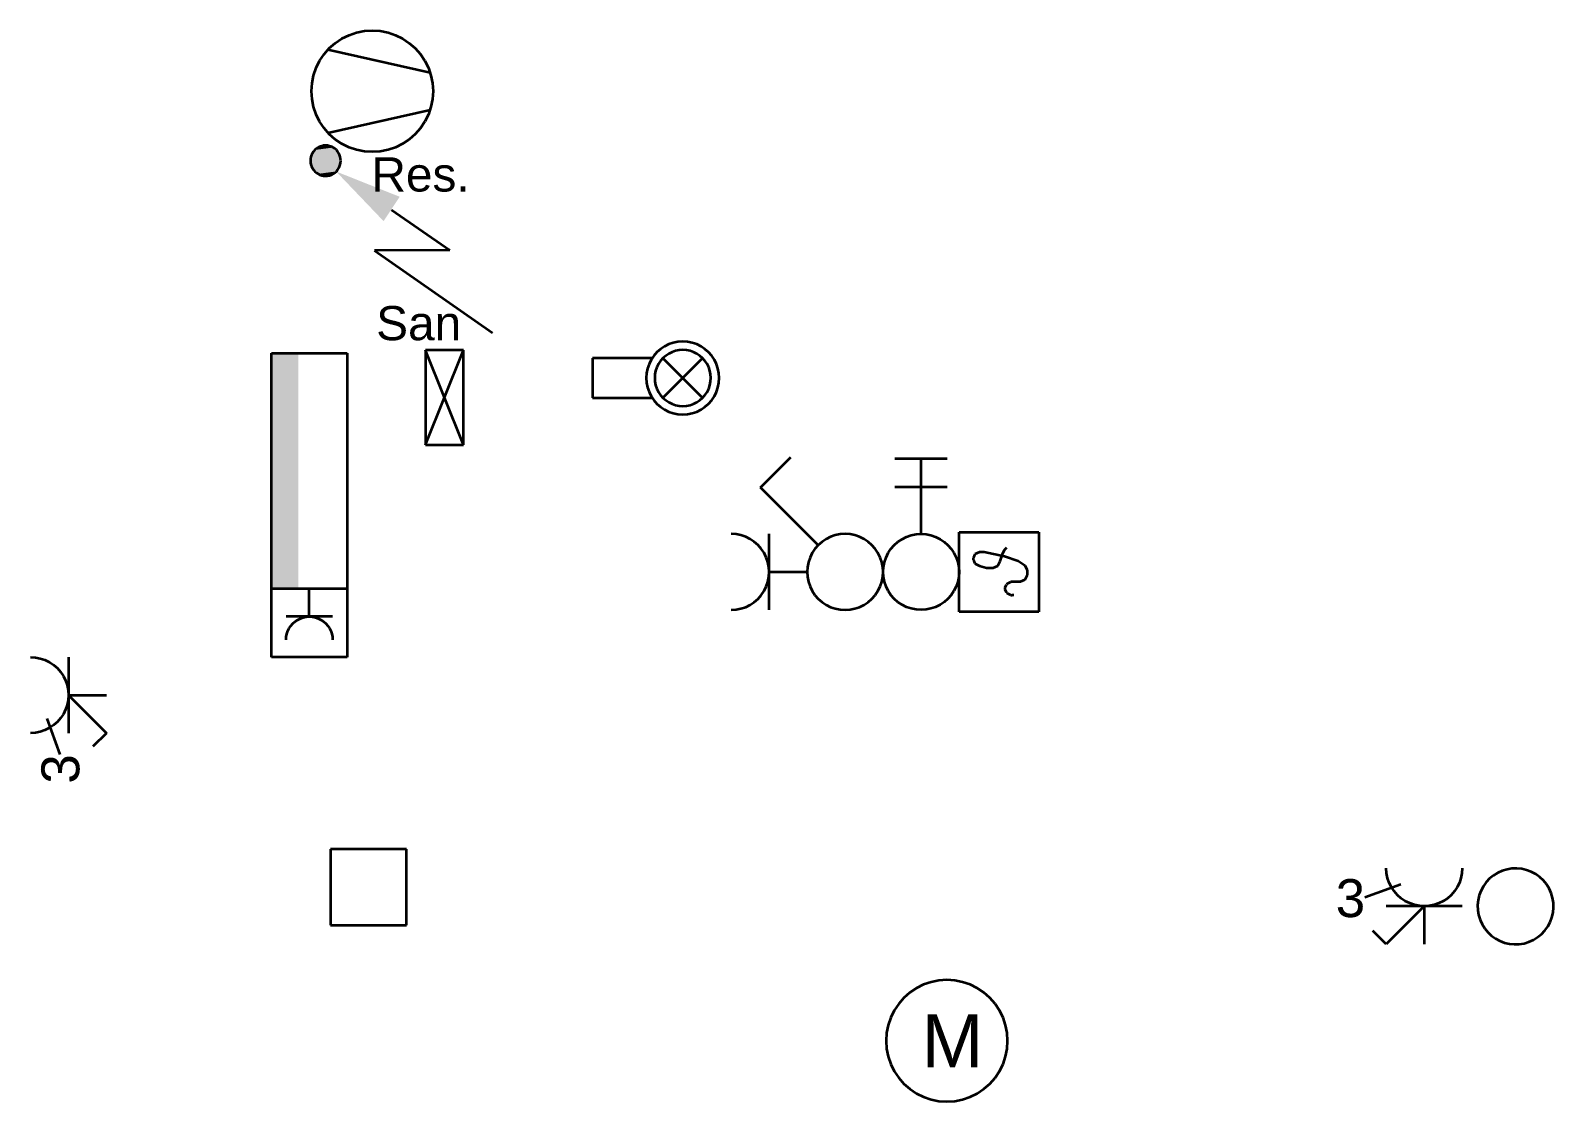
# Model space of a CAD drawing. Extents: x 800 to 1481, y 55 to 490.
# Drawn here: x 1313.56 to 1353.66, y 54.9 to 83.11 of the extents above; entities that cross this region are included whole.
import ezdxf

# ---------------------------------------------------------------- set-up
doc = ezdxf.new("R2010")
doc.units = 0
doc.layers.get('0').update_dxf_attribs({"lineweight": 18})
for name, color, linetype, lineweight, true_color in [('E_Licht', 7, 'Continuous', 35, 0x0080ff), ('E_Multimedia', 7, 'Continuous', 35, 0x00e500), ('E_RTH', 5, 'Continuous', 35, 0x0000ff), ('E_Verteilung_HLKS', 5, 'Continuous', 35, 0x0000ff)]:
    doc.layers.add(name, color=color, linetype=linetype, lineweight=lineweight, true_color=true_color)
doc.styles.get("Standard").update_dxf_attribs({"font": 'arial.ttf'})

# ---------------------------------------------------------------- blocks, each defined once
blk = doc.blocks.new('Steckdose T13_ UP_ 3-fach_ geschaltet-A0Q9B2G1AY', base_point=(1313.555, 63.272))
at = {"color": 0, "linetype": 'ByBlock', "lineweight": -2, "ltscale": 0.35}
for p, q in [((1313.555, 66.606), (1313.686, 66.597)), ((1313.686, 66.597), (1313.814, 66.572)), ((1313.814, 66.572), (1313.938, 66.53)), ((1314.555, 66.606), (1314.555, 64.606)), ((1313.938, 66.53), (1314.055, 66.472)), ((1314.055, 66.472), (1314.164, 66.399)), ((1314.164, 66.399), (1314.263, 66.313)), ((1314.263, 66.313), (1314.349, 66.214)), ((1314.349, 66.214), (1314.421, 66.106)), ((1314.421, 66.106), (1314.479, 65.988)), ((1314.479, 65.988), (1314.521, 65.864)), ((1314.521, 65.864), (1314.547, 65.736)), ((1314.547, 65.475), (1314.521, 65.347)), ((1314.547, 65.736), (1314.555, 65.606)), ((1314.555, 65.606), (1314.547, 65.475)), ((1314.555, 65.606), (1315.555, 65.606)), ((1314.555, 65.606), (1315.555, 64.606)), ((1313.986, 64.988), (1314.325, 64.044)), ((1314.349, 64.997), (1314.263, 64.899)), ((1314.421, 65.106), (1314.349, 64.997)), ((1314.479, 65.223), (1314.421, 65.106)), ((1314.521, 65.347), (1314.479, 65.223)), ((1313.686, 64.614), (1313.555, 64.606)), ((1313.814, 64.64), (1313.686, 64.614)), ((1313.938, 64.682), (1313.814, 64.64)), ((1314.055, 64.74), (1313.938, 64.682)), ((1314.164, 64.812), (1314.055, 64.74)), ((1314.263, 64.899), (1314.164, 64.812)), ((1315.555, 64.606), (1315.201, 64.251))]:
    blk.add_line(p, q, dxfattribs=at)
at = {"color": 0, "linetype": 'ByBlock', "lineweight": -2, "ltscale": 0.35, "insert": (1313.843, 63.272), "char_height": 1, "attachment_point": 1, "rotation": 90}
blk.add_mtext('{\\fArial;3}', dxfattribs=at)
blk = doc.blocks.new('Steckdose T13_ UP_ 3-fach_ geschaltet-A0Q9B2TJAY', base_point=(1347.922, 59.048))
at = {"color": 0, "linetype": 'ByBlock', "lineweight": -2, "ltscale": 0.35}
for p, q in [((1349.264, 60.917), (1349.255, 61.048)), ((1351.255, 61.048), (1351.247, 60.917)), ((1349.638, 60.617), (1348.694, 60.278)), ((1349.29, 60.789), (1349.264, 60.917)), ((1349.332, 60.665), (1349.29, 60.789)), ((1349.389, 60.548), (1349.332, 60.665)), ((1351.179, 60.665), (1351.121, 60.548)), ((1351.221, 60.789), (1351.179, 60.665)), ((1351.247, 60.917), (1351.221, 60.789)), ((1349.462, 60.439), (1349.389, 60.548)), ((1349.548, 60.341), (1349.462, 60.439)), ((1349.647, 60.254), (1349.548, 60.341)), ((1349.755, 60.182), (1349.647, 60.254)), ((1349.873, 60.124), (1349.755, 60.182)), ((1350.755, 60.182), (1350.638, 60.124)), ((1350.864, 60.254), (1350.755, 60.182)), ((1350.963, 60.341), (1350.864, 60.254)), ((1351.049, 60.439), (1350.963, 60.341)), ((1351.121, 60.548), (1351.049, 60.439)), ((1351.255, 60.048), (1349.255, 60.048)), ((1350.255, 60.048), (1349.255, 59.048)), ((1349.997, 60.082), (1349.873, 60.124)), ((1350.125, 60.056), (1349.997, 60.082)), ((1350.255, 60.048), (1350.125, 60.056)), ((1350.386, 60.056), (1350.255, 60.048)), ((1350.255, 60.048), (1350.255, 59.048)), ((1350.514, 60.082), (1350.386, 60.056)), ((1350.638, 60.124), (1350.514, 60.082)), ((1349.255, 59.048), (1348.901, 59.402))]:
    blk.add_line(p, q, dxfattribs=at)
at = {"color": 0, "linetype": 'ByBlock', "lineweight": -2, "ltscale": 0.35, "insert": (1347.922, 60.76), "char_height": 1, "attachment_point": 1}
blk.add_mtext('{\\fArial;3}', dxfattribs=at)
blk = doc.blocks.new('Abzweigdose quadratisch (multi) UP-A0Q9B2TLAY', base_point=(1321.455, 59.548))
at = {"color": 0, "lineweight": -2}
for p, q in [((1323.455, 61.548), (1321.455, 61.548)), ((1321.455, 61.548), (1321.455, 59.548)), ((1323.455, 59.548), (1323.455, 61.548)), ((1321.455, 59.548), (1323.455, 59.548))]:
    blk.add_line(p, q, dxfattribs=at)
blk = doc.blocks.new('Spiegelschrank mit Steckdose R.-A0Q9B2TNAY', base_point=(1319.898, 66.605))
at = {"color": 0, "lineweight": -2}
for p, q in [((1319.898, 66.605), (1319.898, 74.605)), ((1319.898, 74.605), (1321.898, 74.605)), ((1321.898, 74.605), (1321.898, 66.605)), ((1321.898, 68.405), (1319.898, 68.405)), ((1320.898, 67.672), (1320.898, 68.405)), ((1321.511, 67.672), (1320.285, 67.672)), ((1320.367, 67.365), (1320.412, 67.432)), ((1320.412, 67.432), (1320.465, 67.492)), ((1320.465, 67.492), (1320.525, 67.545)), ((1320.525, 67.545), (1320.592, 67.59)), ((1320.592, 67.59), (1320.664, 67.625)), ((1320.664, 67.625), (1320.74, 67.651)), ((1320.74, 67.651), (1320.818, 67.667)), ((1320.818, 67.667), (1320.898, 67.672)), ((1320.898, 67.672), (1320.978, 67.667)), ((1320.978, 67.667), (1321.057, 67.651)), ((1321.057, 67.651), (1321.133, 67.625)), ((1321.133, 67.625), (1321.205, 67.59)), ((1321.205, 67.59), (1321.272, 67.545)), ((1321.272, 67.545), (1321.332, 67.492)), ((1321.332, 67.492), (1321.385, 67.432)), ((1321.385, 67.432), (1321.429, 67.365)), ((1320.285, 67.059), (1320.29, 67.139)), ((1320.29, 67.139), (1320.306, 67.218)), ((1320.306, 67.218), (1320.332, 67.294)), ((1320.332, 67.294), (1320.367, 67.365)), ((1321.429, 67.365), (1321.465, 67.294)), ((1321.465, 67.294), (1321.491, 67.218)), ((1321.491, 67.218), (1321.506, 67.139)), ((1321.506, 67.139), (1321.511, 67.059)), ((1321.898, 66.605), (1319.898, 66.605))]:
    blk.add_line(p, q, dxfattribs=at)
for points in [[(1320.608, 68.405), (1319.898, 68.405), (1320.608, 74.605)], [(1319.898, 68.405), (1320.608, 74.605), (1319.898, 74.605)], [(1320.608, 74.605), (1319.898, 74.605), (1319.898, 74.605)], [(1320.608, 68.405), (1320.608, 68.405), (1319.898, 68.405)]]:
    blk.add_solid(points, dxfattribs=at)
blk = doc.blocks.new('Ventilator-A0Q9B2TPAY', base_point=(1320.955, 79.906))
at = {"color": 0, "lineweight": -2}
for p, q in [((1321.943, 82.984), (1322.141, 83.051)), ((1322.141, 83.051), (1322.347, 83.092)), ((1322.347, 83.092), (1322.555, 83.106)), ((1322.555, 83.106), (1322.764, 83.092)), ((1322.764, 83.092), (1322.97, 83.051)), ((1322.97, 83.051), (1323.168, 82.984)), ((1321.286, 82.48), (1321.424, 82.637)), ((1321.424, 82.637), (1321.581, 82.775)), ((1321.581, 82.775), (1321.755, 82.891)), ((1321.755, 82.891), (1321.943, 82.984)), ((1323.168, 82.984), (1323.355, 82.891)), ((1323.355, 82.891), (1323.529, 82.775)), ((1323.529, 82.775), (1323.687, 82.637)), ((1323.687, 82.637), (1323.825, 82.48)), ((1321.077, 82.118), (1321.17, 82.306)), ((1321.17, 82.306), (1321.286, 82.48)), ((1321.388, 82.6), (1324.079, 81.996)), ((1323.825, 82.48), (1323.941, 82.306)), ((1323.941, 82.306), (1324.034, 82.118)), ((1320.969, 81.714), (1321.01, 81.92)), ((1321.01, 81.92), (1321.077, 82.118)), ((1324.034, 82.118), (1324.101, 81.92)), ((1324.101, 81.92), (1324.142, 81.714)), ((1320.955, 81.506), (1320.969, 81.714)), ((1320.969, 81.297), (1320.955, 81.506)), ((1324.142, 81.714), (1324.155, 81.506)), ((1324.155, 81.506), (1324.142, 81.297)), ((1321.01, 81.092), (1320.969, 81.297)), ((1321.077, 80.893), (1321.01, 81.092)), ((1321.388, 80.411), (1324.079, 81.016)), ((1324.101, 81.092), (1324.034, 80.893)), ((1324.142, 81.297), (1324.101, 81.092)), ((1321.17, 80.706), (1321.077, 80.893)), ((1321.286, 80.532), (1321.17, 80.706)), ((1323.941, 80.706), (1323.825, 80.532)), ((1324.034, 80.893), (1323.941, 80.706)), ((1321.424, 80.374), (1321.286, 80.532)), ((1321.581, 80.236), (1321.424, 80.374)), ((1321.755, 80.12), (1321.581, 80.236)), ((1323.529, 80.236), (1323.355, 80.12)), ((1323.687, 80.374), (1323.529, 80.236)), ((1323.825, 80.532), (1323.687, 80.374)), ((1321.943, 80.027), (1321.755, 80.12)), ((1322.141, 79.96), (1321.943, 80.027)), ((1322.347, 79.919), (1322.141, 79.96)), ((1322.555, 79.906), (1322.347, 79.919)), ((1322.764, 79.919), (1322.555, 79.906)), ((1322.97, 79.96), (1322.764, 79.919)), ((1323.168, 80.027), (1322.97, 79.96)), ((1323.355, 80.12), (1323.168, 80.027))]:
    blk.add_line(p, q, dxfattribs=at)
blk = doc.blocks.new('Elektroanschluss-A0Q9B2TRAY', base_point=(1320.927, 75.148))
at = {"color": 0, "lineweight": -2}
for p, q in [((1320.957, 79.83), (1320.94, 79.78)), ((1320.98, 79.877), (1320.957, 79.83)), ((1321.009, 79.92), (1320.98, 79.877)), ((1321.044, 79.959), (1321.009, 79.92)), ((1321.083, 79.994), (1321.044, 79.959)), ((1321.127, 80.023), (1321.083, 79.994)), ((1321.174, 80.046), (1321.127, 80.023)), ((1321.223, 80.063), (1321.174, 80.046)), ((1321.275, 80.073), (1321.223, 80.063)), ((1321.327, 80.077), (1321.275, 80.073)), ((1321.379, 80.073), (1321.327, 80.077)), ((1321.43, 80.063), (1321.379, 80.073)), ((1321.48, 80.046), (1321.43, 80.063)), ((1321.527, 80.023), (1321.48, 80.046)), ((1321.57, 79.994), (1321.527, 80.023)), ((1321.61, 79.959), (1321.57, 79.994)), ((1321.644, 79.92), (1321.61, 79.959)), ((1321.673, 79.877), (1321.644, 79.92)), ((1321.696, 79.83), (1321.673, 79.877)), ((1321.713, 79.78), (1321.696, 79.83)), ((1320.93, 79.729), (1320.927, 79.677)), ((1320.927, 79.677), (1320.93, 79.624)), ((1320.94, 79.78), (1320.93, 79.729)), ((1320.93, 79.624), (1320.94, 79.573)), ((1320.94, 79.573), (1320.957, 79.523)), ((1320.957, 79.523), (1320.98, 79.477)), ((1320.98, 79.477), (1321.009, 79.433)), ((1321.009, 79.433), (1321.044, 79.394)), ((1321.61, 79.394), (1321.644, 79.433)), ((1321.644, 79.433), (1321.673, 79.477)), ((1321.673, 79.477), (1321.696, 79.523)), ((1321.696, 79.523), (1321.713, 79.573)), ((1321.723, 79.729), (1321.713, 79.78)), ((1321.713, 79.573), (1321.723, 79.624)), ((1321.727, 79.677), (1321.723, 79.729)), ((1321.723, 79.624), (1321.727, 79.677)), ((1321.044, 79.394), (1321.083, 79.359)), ((1321.083, 79.359), (1321.127, 79.33)), ((1321.127, 79.33), (1321.174, 79.307)), ((1321.174, 79.307), (1321.223, 79.29)), ((1321.223, 79.29), (1321.275, 79.28)), ((1321.275, 79.28), (1321.327, 79.277)), ((1321.327, 79.277), (1321.379, 79.28)), ((1321.379, 79.28), (1321.43, 79.29)), ((1321.43, 79.29), (1321.48, 79.307)), ((1321.48, 79.307), (1321.527, 79.33)), ((1321.527, 79.33), (1321.57, 79.359)), ((1321.57, 79.359), (1321.61, 79.394)), ((1323.064, 78.387), (1324.594, 77.321)), ((1324.594, 77.321), (1322.617, 77.308)), ((1322.617, 77.308), (1325.719, 75.148))]:
    blk.add_line(p, q, dxfattribs=at)
for points in [[(1321.713, 79.78), (1320.94, 79.78), (1321.673, 79.877)], [(1320.94, 79.78), (1321.673, 79.877), (1320.98, 79.877)], [(1321.673, 79.877), (1320.98, 79.877), (1321.61, 79.959)], [(1320.98, 79.877), (1321.61, 79.959), (1321.044, 79.959)], [(1321.61, 79.959), (1321.044, 79.959), (1321.527, 80.023)], [(1321.044, 79.959), (1321.527, 80.023), (1321.127, 80.023)], [(1321.61, 79.959), (1321.044, 79.959), (1321.61, 79.959)], [(1321.044, 79.959), (1321.61, 79.959), (1321.044, 79.959)], [(1321.527, 80.023), (1321.127, 80.023), (1321.43, 80.063)], [(1321.127, 80.023), (1321.43, 80.063), (1321.223, 80.063)], [(1321.527, 80.023), (1321.127, 80.023), (1321.527, 80.023)], [(1321.127, 80.023), (1321.527, 80.023), (1321.127, 80.023)], [(1321.43, 80.063), (1321.223, 80.063), (1321.327, 80.077)], [(1321.43, 80.063), (1321.223, 80.063), (1321.43, 80.063)], [(1321.223, 80.063), (1321.43, 80.063), (1321.223, 80.063)], [(1321.727, 79.677), (1320.927, 79.677), (1321.713, 79.78)], [(1320.927, 79.677), (1321.713, 79.78), (1320.94, 79.78)], [(1320.94, 79.573), (1321.727, 79.677), (1320.927, 79.677)], [(1321.727, 79.677), (1320.927, 79.677), (1321.727, 79.677)], [(1320.927, 79.677), (1321.727, 79.677), (1320.927, 79.677)], [(1321.713, 79.78), (1320.94, 79.78), (1321.713, 79.78)], [(1320.94, 79.78), (1321.713, 79.78), (1320.94, 79.78)], [(1321.713, 79.573), (1320.94, 79.573), (1321.727, 79.677)], [(1320.98, 79.477), (1321.713, 79.573), (1320.94, 79.573)], [(1321.713, 79.573), (1320.94, 79.573), (1321.713, 79.573)], [(1320.94, 79.573), (1321.713, 79.573), (1320.94, 79.573)], [(1321.673, 79.477), (1320.98, 79.477), (1321.713, 79.573)], [(1321.044, 79.394), (1321.673, 79.477), (1320.98, 79.477)], [(1321.61, 79.394), (1321.044, 79.394), (1321.673, 79.477)], [(1321.127, 79.33), (1321.61, 79.394), (1321.044, 79.394)], [(1321.61, 79.394), (1321.044, 79.394), (1321.61, 79.394)], [(1321.044, 79.394), (1321.61, 79.394), (1321.044, 79.394)], [(1321.527, 79.33), (1321.127, 79.33), (1321.61, 79.394)], [(1321.223, 79.29), (1321.527, 79.33), (1321.127, 79.33)], [(1321.527, 79.33), (1321.127, 79.33), (1321.527, 79.33)], [(1321.127, 79.33), (1321.527, 79.33), (1321.127, 79.33)], [(1321.43, 79.29), (1321.223, 79.29), (1321.527, 79.33)], [(1321.327, 79.277), (1321.43, 79.29), (1321.223, 79.29)], [(1323.277, 78.727), (1322.239, 78.727), (1321.603, 79.392)], [(1322.853, 78.085), (1323.277, 78.727), (1322.239, 78.727)]]:
    blk.add_solid(points, dxfattribs=at)
blk = doc.blocks.new('Bauteilbeschriftung-A0Q9B2TTAY', base_point=(1322.534, 78.865))
at = {"color": 0, "linetype": 'ByBlock', "lineweight": -2, "ltscale": 0.35, "insert": (1322.534, 79.765), "char_height": 0.9, "attachment_point": 1}
blk.add_mtext('{\\fArial;Res.}', dxfattribs=at)
blk = doc.blocks.new('Temperaturmelder_ UP-A0Q9B2TVAY', base_point=(1338.005, 67.798))
at = {"color": 0, "linetype": 'ByBlock', "lineweight": -2, "ltscale": 0.35}
for p, q in [((1338.005, 67.798), (1338.005, 69.898)), ((1338.005, 69.898), (1340.105, 69.898)), ((1340.105, 69.898), (1340.105, 67.798)), ((1339.145, 69.313), (1339.205, 69.433)), ((1339.205, 69.433), (1339.265, 69.493)), ((1338.376, 69.207), (1338.374, 69.198)), ((1338.374, 69.198), (1338.374, 69.188)), ((1338.374, 69.188), (1338.376, 69.178)), ((1338.378, 69.217), (1338.376, 69.207)), ((1338.376, 69.178), (1338.378, 69.168)), ((1338.382, 69.226), (1338.378, 69.217)), ((1338.378, 69.168), (1338.382, 69.159)), ((1338.425, 69.313), (1338.382, 69.226)), ((1338.382, 69.159), (1338.425, 69.073)), ((1338.545, 69.373), (1338.425, 69.313)), ((1338.425, 69.073), (1338.545, 69.013)), ((1338.665, 69.373), (1338.545, 69.373)), ((1338.545, 69.013), (1338.725, 68.953)), ((1339.205, 69.253), (1338.665, 69.373)), ((1338.905, 68.953), (1339.025, 69.013)), ((1339.025, 69.013), (1339.085, 69.133)), ((1339.085, 69.133), (1339.145, 69.313)), ((1339.565, 69.133), (1339.205, 69.253)), ((1339.745, 69.013), (1339.565, 69.133)), ((1339.805, 68.893), (1339.745, 69.013)), ((1338.725, 68.953), (1338.905, 68.953)), ((1339.282, 68.541), (1339.37, 68.585)), ((1339.378, 68.588), (1339.37, 68.585)), ((1339.386, 68.591), (1339.378, 68.588)), ((1339.394, 68.592), (1339.386, 68.591)), ((1339.403, 68.593), (1339.394, 68.592)), ((1339.403, 68.593), (1339.625, 68.593)), ((1339.625, 68.593), (1339.745, 68.653)), ((1339.745, 68.653), (1339.805, 68.773)), ((1339.805, 68.773), (1339.805, 68.893)), ((1339.213, 68.424), (1339.212, 68.416)), ((1339.212, 68.416), (1339.212, 68.409)), ((1339.212, 68.409), (1339.213, 68.402)), ((1339.215, 68.431), (1339.213, 68.424)), ((1339.213, 68.402), (1339.215, 68.394)), ((1339.218, 68.438), (1339.215, 68.431)), ((1339.215, 68.394), (1339.218, 68.388)), ((1339.218, 68.438), (1339.257, 68.516)), ((1339.257, 68.309), (1339.218, 68.388)), ((1339.261, 68.522), (1339.257, 68.516)), ((1339.257, 68.309), (1339.261, 68.303)), ((1339.265, 68.528), (1339.261, 68.522)), ((1339.261, 68.303), (1339.265, 68.297)), ((1339.27, 68.533), (1339.265, 68.528)), ((1339.265, 68.297), (1339.27, 68.292)), ((1339.276, 68.537), (1339.27, 68.533)), ((1339.27, 68.292), (1339.276, 68.288)), ((1339.282, 68.541), (1339.276, 68.537)), ((1339.276, 68.288), (1339.282, 68.284)), ((1339.37, 68.241), (1339.282, 68.284)), ((1339.37, 68.241), (1339.378, 68.237)), ((1339.378, 68.237), (1339.386, 68.235)), ((1339.386, 68.235), (1339.394, 68.233)), ((1339.394, 68.233), (1339.403, 68.233)), ((1339.445, 68.233), (1339.403, 68.233)), ((1340.105, 67.798), (1338.005, 67.798))]:
    blk.add_line(p, q, dxfattribs=at)
blk = doc.blocks.new('Storentaster_ UP-A0Q9B2TXAY', base_point=(1336.005, 67.848))
at = {"color": 0, "lineweight": -2}
for p, q in [((1337.695, 71.823), (1336.315, 71.823)), ((1337.005, 69.848), (1337.005, 71.823)), ((1337.695, 71.083), (1336.315, 71.083)), ((1336.623, 69.772), (1336.747, 69.814)), ((1336.747, 69.814), (1336.875, 69.839)), ((1336.875, 69.839), (1337.005, 69.848)), ((1337.005, 69.848), (1337.136, 69.839)), ((1337.136, 69.839), (1337.264, 69.814)), ((1337.264, 69.814), (1337.388, 69.772)), ((1336.139, 69.348), (1336.212, 69.456)), ((1336.212, 69.456), (1336.298, 69.555)), ((1336.298, 69.555), (1336.397, 69.641)), ((1336.397, 69.641), (1336.505, 69.714)), ((1336.505, 69.714), (1336.623, 69.772)), ((1337.388, 69.772), (1337.505, 69.714)), ((1337.505, 69.714), (1337.614, 69.641)), ((1337.614, 69.641), (1337.713, 69.555)), ((1337.713, 69.555), (1337.799, 69.456)), ((1337.799, 69.456), (1337.871, 69.348)), ((1336.005, 68.848), (1336.014, 68.978)), ((1336.014, 68.978), (1336.04, 69.106)), ((1336.04, 69.106), (1336.082, 69.23)), ((1336.082, 69.23), (1336.139, 69.348)), ((1337.871, 69.348), (1337.929, 69.23)), ((1337.929, 69.23), (1337.971, 69.106)), ((1337.971, 69.106), (1337.997, 68.978)), ((1337.997, 68.978), (1338.005, 68.848)), ((1336.014, 68.717), (1336.005, 68.848)), ((1336.04, 68.589), (1336.014, 68.717)), ((1336.082, 68.465), (1336.04, 68.589)), ((1337.971, 68.589), (1337.929, 68.465)), ((1337.997, 68.717), (1337.971, 68.589)), ((1338.005, 68.848), (1337.997, 68.717)), ((1336.139, 68.348), (1336.082, 68.465)), ((1336.212, 68.239), (1336.139, 68.348)), ((1336.298, 68.141), (1336.212, 68.239)), ((1337.799, 68.239), (1337.713, 68.141)), ((1337.871, 68.348), (1337.799, 68.239)), ((1337.929, 68.465), (1337.871, 68.348)), ((1336.397, 68.054), (1336.298, 68.141)), ((1336.505, 67.982), (1336.397, 68.054)), ((1336.623, 67.924), (1336.505, 67.982)), ((1336.747, 67.882), (1336.623, 67.924)), ((1336.875, 67.856), (1336.747, 67.882)), ((1337.005, 67.848), (1336.875, 67.856)), ((1337.136, 67.856), (1337.005, 67.848)), ((1337.264, 67.882), (1337.136, 67.856)), ((1337.388, 67.924), (1337.264, 67.882)), ((1337.505, 67.982), (1337.388, 67.924)), ((1337.614, 68.054), (1337.505, 67.982)), ((1337.713, 68.141), (1337.614, 68.054))]:
    blk.add_line(p, q, dxfattribs=at)
blk = doc.blocks.new('Steckdose T13_ UP-A0Q9B2TZAY', base_point=(1332.005, 67.848))
at = {"color": 0, "linetype": 'ByBlock', "lineweight": -2, "ltscale": 0.35}
for p, q in [((1332.136, 69.839), (1332.005, 69.848)), ((1332.264, 69.814), (1332.136, 69.839)), ((1332.388, 69.772), (1332.264, 69.814)), ((1333.005, 67.848), (1333.005, 69.848)), ((1332.505, 69.714), (1332.388, 69.772)), ((1332.614, 69.641), (1332.505, 69.714)), ((1332.713, 69.555), (1332.614, 69.641)), ((1332.799, 69.456), (1332.713, 69.555)), ((1332.871, 69.348), (1332.799, 69.456)), ((1332.929, 69.23), (1332.871, 69.348)), ((1332.971, 69.106), (1332.929, 69.23)), ((1332.997, 68.978), (1332.971, 69.106)), ((1333.005, 68.848), (1332.997, 68.978)), ((1332.929, 68.465), (1332.971, 68.589)), ((1332.971, 68.589), (1332.997, 68.717)), ((1332.997, 68.717), (1333.005, 68.848)), ((1333.005, 68.848), (1334.005, 68.848)), ((1332.713, 68.141), (1332.799, 68.239)), ((1332.799, 68.239), (1332.871, 68.348)), ((1332.871, 68.348), (1332.929, 68.465)), ((1332.005, 67.848), (1332.136, 67.856)), ((1332.136, 67.856), (1332.264, 67.882)), ((1332.264, 67.882), (1332.388, 67.924)), ((1332.388, 67.924), (1332.505, 67.982)), ((1332.505, 67.982), (1332.614, 68.054)), ((1332.614, 68.054), (1332.713, 68.141))]:
    blk.add_line(p, q, dxfattribs=at)
blk = doc.blocks.new('Schalter_ Schema 0_ UP-A0Q9B2U1AY', base_point=(1332.777, 67.848))
at = {"color": 0, "linetype": 'ByBlock', "lineweight": -2, "ltscale": 0.35}
for p, q in [((1332.777, 71.076), (1333.574, 71.874)), ((1334.298, 69.555), (1332.777, 71.076)), ((1334.747, 69.814), (1334.623, 69.772)), ((1334.875, 69.839), (1334.747, 69.814)), ((1335.005, 69.848), (1334.875, 69.839)), ((1335.136, 69.839), (1335.005, 69.848)), ((1335.264, 69.814), (1335.136, 69.839)), ((1335.388, 69.772), (1335.264, 69.814)), ((1334.212, 69.456), (1334.139, 69.348)), ((1334.298, 69.555), (1334.212, 69.456)), ((1334.397, 69.641), (1334.298, 69.555)), ((1334.505, 69.714), (1334.397, 69.641)), ((1334.623, 69.772), (1334.505, 69.714)), ((1335.505, 69.714), (1335.388, 69.772)), ((1335.614, 69.641), (1335.505, 69.714)), ((1335.713, 69.555), (1335.614, 69.641)), ((1335.799, 69.456), (1335.713, 69.555)), ((1335.871, 69.348), (1335.799, 69.456)), ((1334.014, 68.978), (1334.005, 68.848)), ((1334.04, 69.106), (1334.014, 68.978)), ((1334.082, 69.23), (1334.04, 69.106)), ((1334.139, 69.348), (1334.082, 69.23)), ((1335.929, 69.23), (1335.871, 69.348)), ((1335.971, 69.106), (1335.929, 69.23)), ((1335.997, 68.978), (1335.971, 69.106)), ((1336.005, 68.848), (1335.997, 68.978)), ((1334.005, 68.848), (1334.014, 68.717)), ((1334.014, 68.717), (1334.04, 68.589)), ((1334.04, 68.589), (1334.082, 68.465)), ((1335.929, 68.465), (1335.971, 68.589)), ((1335.971, 68.589), (1335.997, 68.717)), ((1335.997, 68.717), (1336.005, 68.848)), ((1334.082, 68.465), (1334.139, 68.348)), ((1334.139, 68.348), (1334.212, 68.239)), ((1334.212, 68.239), (1334.298, 68.141)), ((1335.713, 68.141), (1335.799, 68.239)), ((1335.799, 68.239), (1335.871, 68.348)), ((1335.871, 68.348), (1335.929, 68.465)), ((1334.298, 68.141), (1334.397, 68.054)), ((1334.397, 68.054), (1334.505, 67.982)), ((1334.505, 67.982), (1334.623, 67.924)), ((1334.623, 67.924), (1334.747, 67.882)), ((1334.747, 67.882), (1334.875, 67.856)), ((1334.875, 67.856), (1335.005, 67.848)), ((1335.005, 67.848), (1335.136, 67.856)), ((1335.136, 67.856), (1335.264, 67.882)), ((1335.264, 67.882), (1335.388, 67.924)), ((1335.388, 67.924), (1335.505, 67.982)), ((1335.505, 67.982), (1335.614, 68.054)), ((1335.614, 68.054), (1335.713, 68.141))]:
    blk.add_line(p, q, dxfattribs=at)
blk = doc.blocks.new('Motor allgemein-A0Q9B2U3AY', base_point=(1336.085, 54.904))
at = {"color": 0, "linetype": 'ByBlock', "lineweight": -2, "ltscale": 0.35}
for p, q in [((1336.711, 57.773), (1336.554, 57.635)), ((1336.885, 57.889), (1336.711, 57.773)), ((1337.073, 57.982), (1336.885, 57.889)), ((1337.271, 58.049), (1337.073, 57.982)), ((1337.476, 58.09), (1337.271, 58.049)), ((1337.685, 58.104), (1337.476, 58.09)), ((1337.894, 58.09), (1337.685, 58.104)), ((1338.099, 58.049), (1337.894, 58.09)), ((1338.297, 57.982), (1338.099, 58.049)), ((1338.485, 57.889), (1338.297, 57.982)), ((1338.659, 57.773), (1338.485, 57.889)), ((1338.816, 57.635), (1338.659, 57.773)), ((1336.416, 57.478), (1336.299, 57.304)), ((1336.554, 57.635), (1336.416, 57.478)), ((1338.954, 57.478), (1338.816, 57.635)), ((1339.071, 57.304), (1338.954, 57.478)), ((1336.207, 57.116), (1336.14, 56.918)), ((1336.299, 57.304), (1336.207, 57.116)), ((1339.163, 57.116), (1339.071, 57.304)), ((1339.23, 56.918), (1339.163, 57.116)), ((1336.099, 56.713), (1336.085, 56.504)), ((1336.14, 56.918), (1336.099, 56.713)), ((1339.271, 56.713), (1339.23, 56.918)), ((1339.285, 56.504), (1339.271, 56.713)), ((1336.085, 56.504), (1336.099, 56.295)), ((1336.099, 56.295), (1336.14, 56.09)), ((1339.23, 56.09), (1339.271, 56.295)), ((1339.271, 56.295), (1339.285, 56.504)), ((1336.14, 56.09), (1336.207, 55.891)), ((1336.207, 55.891), (1336.299, 55.704)), ((1339.071, 55.704), (1339.163, 55.891)), ((1339.163, 55.891), (1339.23, 56.09)), ((1336.299, 55.704), (1336.416, 55.53)), ((1336.416, 55.53), (1336.554, 55.372)), ((1336.554, 55.372), (1336.711, 55.234)), ((1338.659, 55.234), (1338.816, 55.372)), ((1338.816, 55.372), (1338.954, 55.53)), ((1338.954, 55.53), (1339.071, 55.704)), ((1336.711, 55.234), (1336.885, 55.118)), ((1336.885, 55.118), (1337.073, 55.026)), ((1337.073, 55.026), (1337.271, 54.958)), ((1337.271, 54.958), (1337.476, 54.917)), ((1337.894, 54.917), (1338.099, 54.958)), ((1338.099, 54.958), (1338.297, 55.026)), ((1338.297, 55.026), (1338.485, 55.118)), ((1338.485, 55.118), (1338.659, 55.234)), ((1337.476, 54.917), (1337.685, 54.904)), ((1337.685, 54.904), (1337.894, 54.917))]:
    blk.add_line(p, q, dxfattribs=at)
at = {"color": 0, "linetype": 'ByBlock', "lineweight": -2, "ltscale": 0.35, "insert": (1337.015, 57.204), "char_height": 1.4, "attachment_point": 1}
blk.add_mtext('{\\fArial;M}', dxfattribs=at)
blk = doc.blocks.new('LED-Deckenleuchte mit Trafotunnel-A0Q9B3VFAY', base_point=(1328.351, 72.995))
at = {"color": 0, "linetype": 'ByBlock', "lineweight": -2, "ltscale": 0.35}
for p, q in [((1330.051, 74.635), (1329.969, 74.54)), ((1330.146, 74.717), (1330.051, 74.635)), ((1330.25, 74.787), (1330.146, 74.717)), ((1330.363, 74.843), (1330.25, 74.787)), ((1330.361, 74.595), (1330.281, 74.542)), ((1330.448, 74.638), (1330.361, 74.595)), ((1330.482, 74.883), (1330.363, 74.843)), ((1330.539, 74.669), (1330.448, 74.638)), ((1330.605, 74.908), (1330.482, 74.883)), ((1330.634, 74.688), (1330.539, 74.669)), ((1330.73, 74.916), (1330.605, 74.908)), ((1330.73, 74.694), (1330.634, 74.688)), ((1330.856, 74.908), (1330.73, 74.916)), ((1330.827, 74.688), (1330.73, 74.694)), ((1330.922, 74.669), (1330.827, 74.688)), ((1330.979, 74.883), (1330.856, 74.908)), ((1331.013, 74.638), (1330.922, 74.669)), ((1331.098, 74.843), (1330.979, 74.883)), ((1331.1, 74.595), (1331.013, 74.638)), ((1331.211, 74.787), (1331.098, 74.843)), ((1331.18, 74.542), (1331.1, 74.595)), ((1331.315, 74.717), (1331.211, 74.787)), ((1331.409, 74.635), (1331.315, 74.717)), ((1331.492, 74.54), (1331.409, 74.635)), ((1329.925, 74.478), (1328.351, 74.478)), ((1328.351, 74.478), (1328.351, 73.433)), ((1329.803, 74.204), (1329.778, 74.081)), ((1329.843, 74.323), (1329.803, 74.204)), ((1329.899, 74.436), (1329.843, 74.323)), ((1329.969, 74.54), (1329.899, 74.436)), ((1330.048, 74.238), (1330.017, 74.147)), ((1330.091, 74.325), (1330.048, 74.238)), ((1330.145, 74.405), (1330.091, 74.325)), ((1330.208, 74.478), (1330.145, 74.405)), ((1330.281, 74.542), (1330.208, 74.478)), ((1330.208, 74.478), (1331.253, 73.433)), ((1330.208, 73.433), (1331.253, 74.478)), ((1331.253, 74.478), (1331.18, 74.542)), ((1331.316, 74.405), (1331.253, 74.478)), ((1331.37, 74.325), (1331.316, 74.405)), ((1331.413, 74.238), (1331.37, 74.325)), ((1331.444, 74.147), (1331.413, 74.238)), ((1331.562, 74.436), (1331.492, 74.54)), ((1331.618, 74.323), (1331.562, 74.436)), ((1331.658, 74.204), (1331.618, 74.323)), ((1331.682, 74.081), (1331.658, 74.204)), ((1329.778, 74.081), (1329.77, 73.956)), ((1329.77, 73.956), (1329.778, 73.83)), ((1329.778, 73.83), (1329.803, 73.707)), ((1329.998, 74.052), (1329.992, 73.956)), ((1329.992, 73.956), (1329.998, 73.859)), ((1330.017, 74.147), (1329.998, 74.052)), ((1329.998, 73.859), (1330.017, 73.764)), ((1331.463, 74.052), (1331.444, 74.147)), ((1331.444, 73.764), (1331.463, 73.859)), ((1331.469, 73.956), (1331.463, 74.052)), ((1331.463, 73.859), (1331.469, 73.956)), ((1331.658, 73.707), (1331.682, 73.83)), ((1331.691, 73.956), (1331.682, 74.081)), ((1331.682, 73.83), (1331.691, 73.956)), ((1328.351, 73.433), (1329.925, 73.433)), ((1329.803, 73.707), (1329.843, 73.588)), ((1329.843, 73.588), (1329.899, 73.476)), ((1329.899, 73.476), (1329.969, 73.371)), ((1330.017, 73.764), (1330.048, 73.673)), ((1330.048, 73.673), (1330.091, 73.586)), ((1330.091, 73.586), (1330.145, 73.506)), ((1330.145, 73.506), (1330.208, 73.433)), ((1330.208, 73.433), (1330.281, 73.37)), ((1331.18, 73.37), (1331.253, 73.433)), ((1331.253, 73.433), (1331.316, 73.506)), ((1331.316, 73.506), (1331.37, 73.586)), ((1331.37, 73.586), (1331.413, 73.673)), ((1331.413, 73.673), (1331.444, 73.764)), ((1331.492, 73.371), (1331.562, 73.476)), ((1331.562, 73.476), (1331.618, 73.588)), ((1331.618, 73.588), (1331.658, 73.707)), ((1329.969, 73.371), (1330.051, 73.277)), ((1330.051, 73.277), (1330.146, 73.194)), ((1330.146, 73.194), (1330.25, 73.124)), ((1330.25, 73.124), (1330.363, 73.068)), ((1330.281, 73.37), (1330.361, 73.316)), ((1330.361, 73.316), (1330.448, 73.273)), ((1330.363, 73.068), (1330.482, 73.028)), ((1330.448, 73.273), (1330.539, 73.242)), ((1330.482, 73.028), (1330.605, 73.004)), ((1330.539, 73.242), (1330.634, 73.223)), ((1330.605, 73.004), (1330.73, 72.995)), ((1330.634, 73.223), (1330.73, 73.217)), ((1330.73, 73.217), (1330.827, 73.223)), ((1330.73, 72.995), (1330.856, 73.004)), ((1330.827, 73.223), (1330.922, 73.242)), ((1330.856, 73.004), (1330.979, 73.028)), ((1330.922, 73.242), (1331.013, 73.273)), ((1330.979, 73.028), (1331.098, 73.068)), ((1331.013, 73.273), (1331.1, 73.316)), ((1331.098, 73.068), (1331.211, 73.124)), ((1331.1, 73.316), (1331.18, 73.37)), ((1331.211, 73.124), (1331.315, 73.194)), ((1331.315, 73.194), (1331.409, 73.277)), ((1331.409, 73.277), (1331.492, 73.371))]:
    blk.add_line(p, q, dxfattribs=at)
blk = doc.blocks.new('Einlasskasten UP-A0Q9B3WBAY', base_point=(1351.659, 59.044))
at = {"color": 0, "lineweight": -2}
for p, q in [((1352.308, 60.979), (1352.189, 60.926)), ((1352.433, 61.017), (1352.308, 60.979)), ((1352.562, 61.038), (1352.433, 61.017)), ((1352.693, 61.042), (1352.562, 61.038)), ((1352.823, 61.029), (1352.693, 61.042)), ((1352.95, 61), (1352.823, 61.029)), ((1353.073, 60.953), (1352.95, 61)), ((1351.81, 60.572), (1351.749, 60.457)), ((1351.887, 60.678), (1351.81, 60.572)), ((1351.976, 60.774), (1351.887, 60.678)), ((1352.078, 60.857), (1351.976, 60.774)), ((1352.189, 60.926), (1352.078, 60.857)), ((1353.188, 60.891), (1353.073, 60.953)), ((1353.294, 60.815), (1353.188, 60.891)), ((1353.39, 60.726), (1353.294, 60.815)), ((1353.473, 60.624), (1353.39, 60.726)), ((1353.541, 60.513), (1353.473, 60.624)), ((1351.672, 60.207), (1351.659, 60.077)), ((1351.702, 60.335), (1351.672, 60.207)), ((1351.749, 60.457), (1351.702, 60.335)), ((1353.595, 60.394), (1353.541, 60.513)), ((1353.633, 60.269), (1353.595, 60.394)), ((1353.654, 60.14), (1353.633, 60.269)), ((1351.659, 60.077), (1351.664, 59.946)), ((1351.664, 59.946), (1351.685, 59.817)), ((1351.685, 59.817), (1351.722, 59.692)), ((1353.615, 59.751), (1353.645, 59.879)), ((1353.645, 59.879), (1353.658, 60.009)), ((1353.658, 60.009), (1353.654, 60.14)), ((1351.722, 59.692), (1351.776, 59.573)), ((1351.776, 59.573), (1351.845, 59.462)), ((1351.845, 59.462), (1351.928, 59.36)), ((1351.928, 59.36), (1352.023, 59.271)), ((1353.341, 59.312), (1353.431, 59.408)), ((1353.431, 59.408), (1353.507, 59.514)), ((1353.507, 59.514), (1353.569, 59.629)), ((1353.569, 59.629), (1353.615, 59.751)), ((1352.023, 59.271), (1352.13, 59.195)), ((1352.13, 59.195), (1352.245, 59.133)), ((1352.245, 59.133), (1352.367, 59.086)), ((1352.367, 59.086), (1352.495, 59.057)), ((1352.495, 59.057), (1352.625, 59.044)), ((1352.625, 59.044), (1352.755, 59.048)), ((1352.755, 59.048), (1352.885, 59.069)), ((1352.885, 59.069), (1353.01, 59.107)), ((1353.01, 59.107), (1353.129, 59.16)), ((1353.129, 59.16), (1353.24, 59.229)), ((1353.24, 59.229), (1353.341, 59.312))]:
    blk.add_line(p, q, dxfattribs=at)
blk = doc.blocks.new('UV-A0Q9B4FHAY', base_point=(1323.955, 72.192))
at = {"color": 0, "lineweight": -2}
for p, q in [((1324.955, 74.692), (1323.955, 74.692)), ((1323.955, 74.692), (1323.955, 72.192)), ((1323.955, 72.192), (1324.955, 74.692)), ((1324.955, 72.192), (1323.955, 74.692)), ((1324.955, 72.192), (1324.955, 74.692)), ((1323.955, 72.192), (1324.955, 72.192))]:
    blk.add_line(p, q, dxfattribs=at)
blk = doc.blocks.new('Bauteilbeschriftung-A0Q9B4FJAY', base_point=(1322.659, 74.949))
at = {"color": 0, "linetype": 'ByBlock', "lineweight": -2, "ltscale": 0.35, "insert": (1322.659, 75.849), "char_height": 0.9, "attachment_point": 1}
blk.add_mtext('{\\fArial;San}', dxfattribs=at)

msp = doc.modelspace()

# ---------------------------------------------------------------- block references
at = {"layer": 'E_Licht', "linetype": 'Continuous', "ltscale": 0.35}
for name, p in [('Ventilator-A0Q9B2TPAY', (1320.955, 79.906)), ('Elektroanschluss-A0Q9B2TRAY', (1320.927, 75.148)), ('Spiegelschrank mit Steckdose R.-A0Q9B2TNAY', (1319.898, 66.605)), ('Storentaster_ UP-A0Q9B2TXAY', (1336.005, 67.848)), ('Abzweigdose quadratisch (multi) UP-A0Q9B2TLAY', (1321.455, 59.548))]:
    msp.add_blockref(name, p, dxfattribs=at)
at = {"layer": 'E_Licht', "ltscale": 0.35}
for name, p in [('Bauteilbeschriftung-A0Q9B2TTAY', (1322.534, 78.865)), ('LED-Deckenleuchte mit Trafotunnel-A0Q9B3VFAY', (1328.351, 72.995)), ('Schalter_ Schema 0_ UP-A0Q9B2U1AY', (1332.777, 67.848)), ('Steckdose T13_ UP-A0Q9B2TZAY', (1332.005, 67.848)), ('Steckdose T13_ UP_ 3-fach_ geschaltet-A0Q9B2G1AY', (1313.555, 63.272)), ('Steckdose T13_ UP_ 3-fach_ geschaltet-A0Q9B2TJAY', (1347.922, 59.048)), ('Motor allgemein-A0Q9B2U3AY', (1336.085, 54.904))]:
    msp.add_blockref(name, p, dxfattribs=at)
at = {"layer": 'E_Multimedia', "linetype": 'Continuous', "ltscale": 0.35}
msp.add_blockref('Einlasskasten UP-A0Q9B3WBAY', (1351.659, 59.044), dxfattribs=at)
at = {"layer": 'E_RTH', "ltscale": 0.35}
msp.add_blockref('Temperaturmelder_ UP-A0Q9B2TVAY', (1338.005, 67.798), dxfattribs=at)
at = {"layer": 'E_Verteilung_HLKS', "ltscale": 0.35}
msp.add_blockref('Bauteilbeschriftung-A0Q9B4FJAY', (1322.659, 74.949), dxfattribs=at)
at = {"layer": 'E_Verteilung_HLKS', "linetype": 'Continuous', "ltscale": 0.35}
msp.add_blockref('UV-A0Q9B4FHAY', (1323.955, 72.192), dxfattribs=at)

doc.saveas('drawing.dxf')
